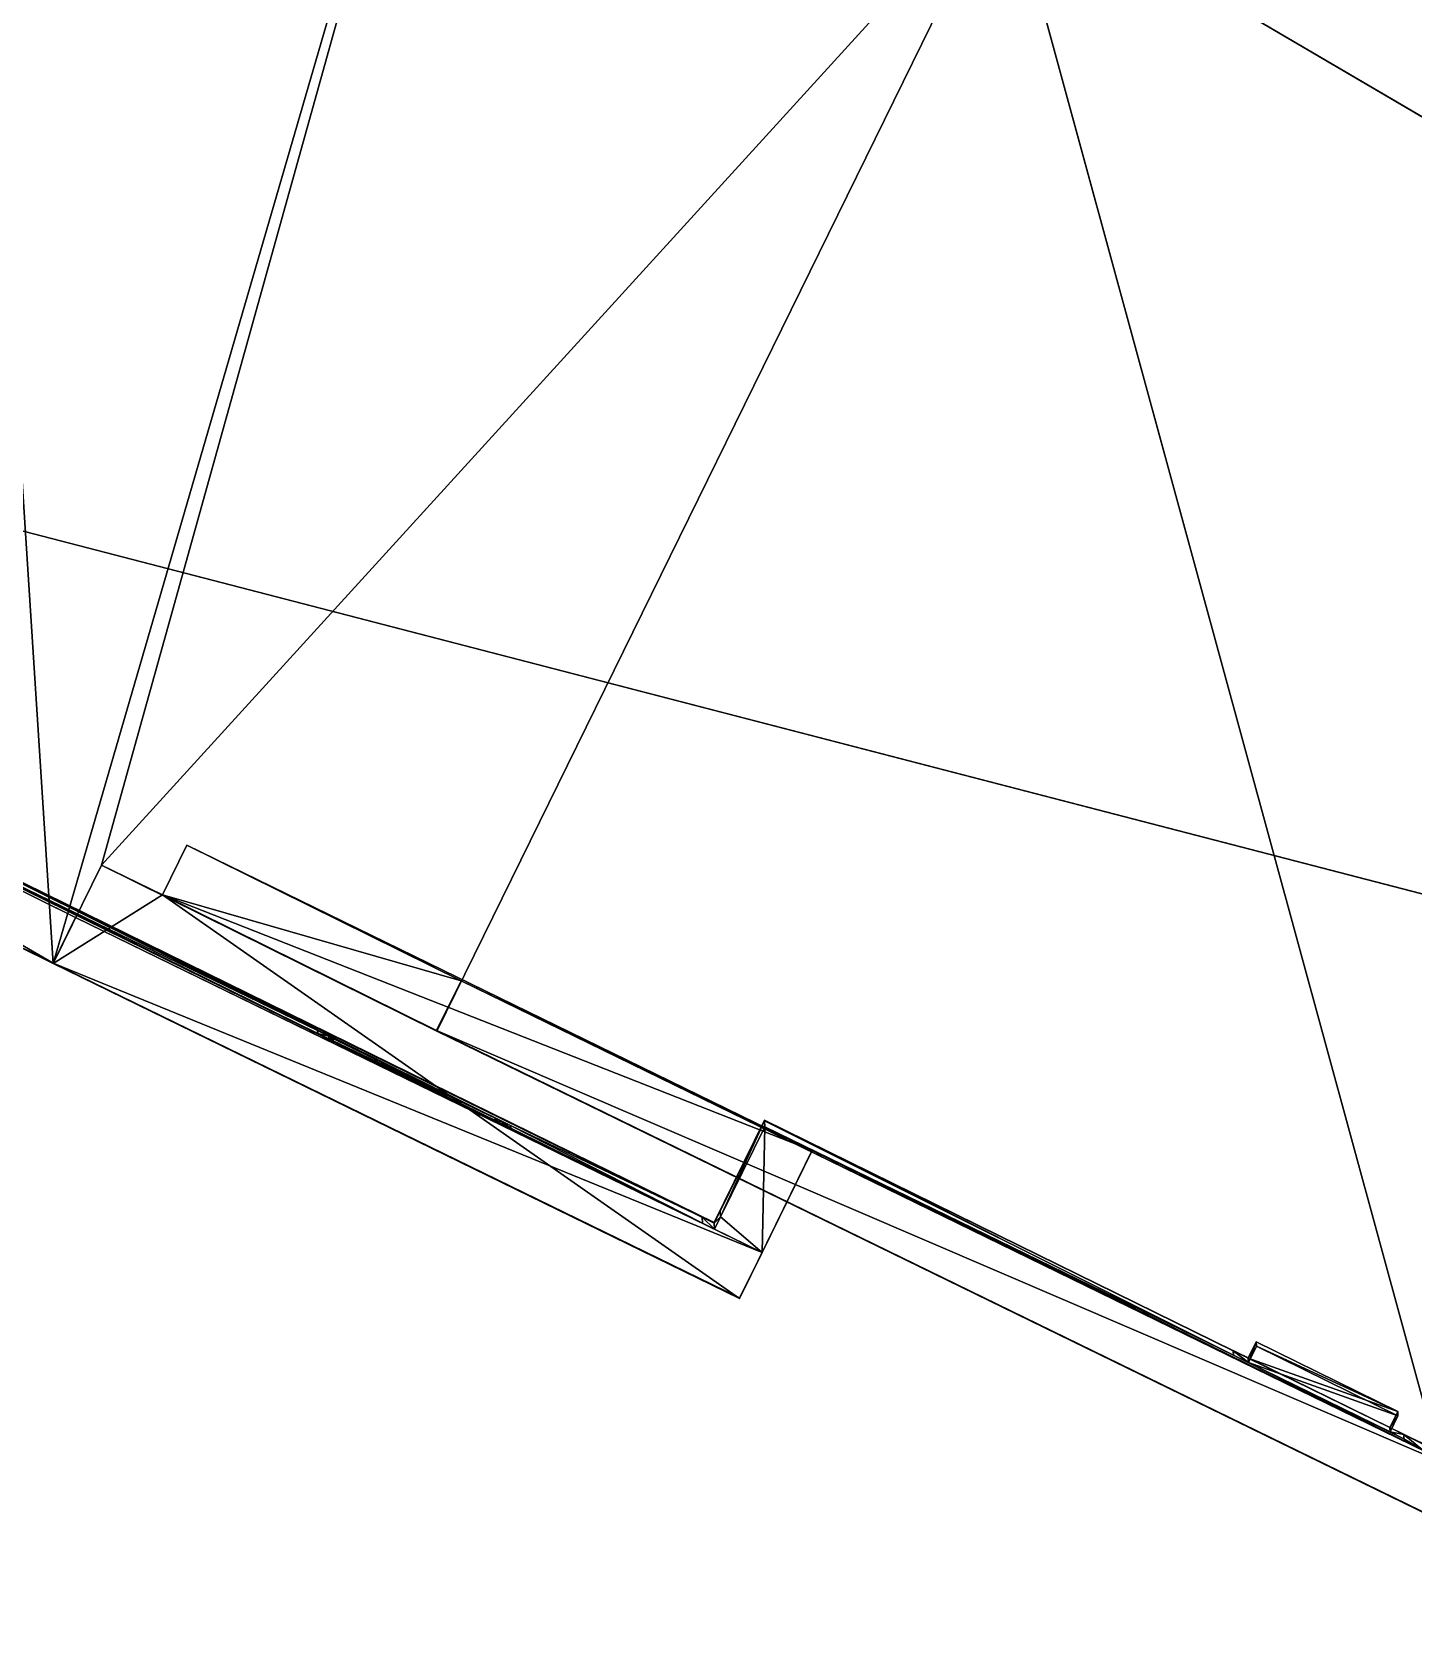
# Model space of a CAD drawing. Extents: x -273 to 66, y -64 to 315.
# Drawn here: x -41.06 to -26.27, y -26.72 to -9.7 of the extents above; entities that cross this region are included whole.
import ezdxf

# ---------------------------------------------------------------- set-up
doc = ezdxf.new("R2010")
doc.units = 0
doc.header["$MEASUREMENT"] = 0
doc.layers.get('0').update_dxf_attribs({"color": 13, "linetype": 'CONTINUOUS'})
doc.layers.add('ANNOTATIONS', color=22, linetype='CONTINUOUS')

# ---------------------------------------------------------------- blocks, each defined once
blk = doc.blocks.new('GROUP3_1')
at = {"color": 0}
for p, q in [((35, 77, 0), (0, 77)), ((0, 77), (0, 0)), ((35, 0, 0), (35, 77, 0)), ((0, 0), (35, 0, 0))]:
    blk.add_line(p, q, dxfattribs=at)
mesh = blk.add_polyface(dxfattribs=at)
corners = [(35, 0, 0), (0, 77), (0, 0), (35, 77, 0)]
mesh.append_faces([[corners[k] for k in face] for face in [(0, 1, 2), (1, 0, 3)]], dxfattribs={"vtx0": -1, "color": 0})
blk = doc.blocks.new('GROUP15_1')
at = {"color": 0}
for p, q in [((40.13, 42.01), (0, 42.01)), ((0, 42.01), (0, 0)), ((40.13, 0), (40.13, 42.01)), ((0, 0), (40.13, 0))]:
    blk.add_line(p, q, dxfattribs=at)
mesh = blk.add_polyface(dxfattribs=at)
corners = [(40.13, 0), (0, 42.01), (0, 0), (40.13, 42.01)]
mesh.append_faces([[corners[k] for k in face] for face in [(0, 1, 2), (1, 0, 3)]], dxfattribs={"vtx0": -1, "color": 0})
blk = doc.blocks.new('GROUP16_1')
at = {"color": 0}
for p, q in [((0, 0), (-16.1875, 0, 0)), ((-16.1875, 0, 0), (-16.1875, -6.25, 0)), ((0, -6.25), (0, 0)), ((-16.1875, -6.25, 0), (0, -6.25))]:
    blk.add_line(p, q, dxfattribs=at)
mesh = blk.add_polyface(dxfattribs=at)
corners = [(-16.1875, -6.25, 0), (0, 0), (-16.1875, 0, 0), (0, -6.25)]
mesh.append_faces([[corners[k] for k in face] for face in [(0, 1, 2), (1, 0, 3)]], dxfattribs={"vtx0": -1, "color": 0})
blk = doc.blocks.new('HOUSE')
at = {"color": 0}
for p, q in [((-252.7, 286.52, 64.04), (-252.7, 0, 64.04)), ((0, 0, 0), (-252.7, 286.52, 64.04)), ((-252.7, 286.52, 64.04), (-252.7, 0, 64.04)), ((0, 0, 0), (-252.7, 286.52, 64.04)), ((-22.81, 16.27, -122.66), (-57.81, 16.27, -122.66)), ((-57.81, 16.27, -45.66), (-22.81, 16.27, -45.66)), ((-57.81, 16.27, -122.66), (-57.81, 16.27, -45.66)), ((-57.81, 16.27, -122.66), (-57.81, 12.27, -122.66)), ((-57.81, 16.27, -122.66), (-57.81, 16.27, -45.66)), ((-57.81, 12.27, -45.66), (-57.81, 16.27, -45.66)), ((-22.81, 16.27, -122.66), (-57.81, 16.27, -122.66)), ((-57.81, 16.27, -122.66), (-57.81, 12.27, -122.66)), ((-57.81, 12.27, -45.66), (-57.81, 16.27, -45.66)), ((-57.81, 16.27, -45.66), (-22.81, 16.27, -45.66)), ((-22.81, 16.27, -45.66), (-22.81, 16.27, -122.66)), ((-22.81, 16.27, -45.66), (-22.81, 16.27, -122.66)), ((-22.81, 12.27, -122.66), (-22.81, 16.27, -122.66)), ((-22.81, 16.27, -45.66), (-22.81, 12.27, -45.66)), ((-22.81, 12.27, -122.66), (-22.81, 16.27, -122.66)), ((-22.81, 16.27, -45.66), (-22.81, 12.27, -45.66)), ((-320.51, 12.27, 39.21), (-165.76, 12.27, 0)), ((-320.51, 0, 39.21), (-320.51, 12.27, 39.21)), ((-320.51, 0, 39.21), (-320.51, 12.27, 39.21)), ((-252.7, 12.27, 56.4), (-320.51, 12.27, 39.21)), ((-252.7, 12.27, 56.4), (-320.51, 12.27, 39.21)), ((-320.51, 12.27, 39.21), (-165.76, 12.27, 0)), ((-252.7, 12.27, 56.4), (-252.7, 0, 56.4)), ((0, 12.27, -7.64), (-252.7, 12.27, 56.4)), ((-252.7, 12.27, 56.4), (-252.7, 0, 56.4)), ((0, 12.27, -7.64), (-252.7, 12.27, 56.4)), ((-177.48, -10.02, -7.64), (-177.48, 12.27, -7.64)), ((-177.48, 12.27, -110.91), (-177.48, -10.02, -110.91)), ((-177.48, 12.27, -7.64), (-177.48, 12.27, -110.91)), ((-177.48, -13.02, -123.91), (-177.48, 12.27, -123.91)), ((-177.48, 12.27, -119.85), (-177.48, 12.27, -123.91)), ((-177.48, 12.27, -110.91), (-177.48, 12.27, -119.85)), ((-177.48, 12.27, -110.91), (-177.48, -10.02, -110.91)), ((-177.48, -10.02, -7.64), (-177.48, 12.27, -7.64)), ((-165.76, 12.27, -7.64), (-177.48, 12.27, -7.64)), ((-177.48, 12.27, -119.85), (-61.51, 12.27, -119.85)), ((-177.48, 12.27, -119.85), (-177.48, 12.27, -123.91)), ((-177.48, 12.27, -119.85), (-61.51, 12.27, -119.85)), ((-165.76, 12.27, -7.64), (-177.48, 12.27, -7.64)), ((-177.48, 12.27, -7.64), (-177.48, 12.27, -110.91)), ((-177.48, 12.27, -110.91), (-177.48, 12.27, -119.85)), ((-165.76, 12.27, 0), (-165.76, -24.3, 0)), ((-165.76, -13.02, -7.64), (-165.76, 12.27, -7.64)), ((-165.76, 12.27, 0), (-165.76, 12.27, -7.64)), ((-165.76, 12.27, 0), (-165.76, -24.3, 0)), ((-165.76, -13.02, -7.64), (-165.76, 12.27, -7.64)), ((-165.76, 12.27, 0), (-165.76, 12.27, -7.64)), ((-61.51, 12.27, -119.85), (-61.51, 12.27, -123.91)), ((-61.51, 12.27, -119.85), (-61.51, 12.27, -123.91)), ((-61.51, 12.27, -123.91), (-19.37, 12.27, -123.91)), ((-61.51, 12.27, -42.45), (-19.37, 12.27, -42.45)), ((-61.51, 12.27, -119.85), (-61.51, 12.27, -42.45)), ((-61.51, 12.27, -119.85), (-61.51, 12.27, -42.45)), ((-61.51, 12.27, -42.45), (-19.37, 12.27, -42.45)), ((-57.81, 12.27, -122.66), (-57.81, 12.27, -45.66)), ((-22.81, 12.27, -122.66), (-57.81, 12.27, -122.66)), ((-57.81, 12.27, -45.66), (-22.81, 12.27, -45.66)), ((-22.81, 12.27, -122.66), (-57.81, 12.27, -122.66)), ((-57.81, 12.27, -122.66), (-57.81, 12.27, -45.66)), ((-57.81, 12.27, -45.66), (-22.81, 12.27, -45.66)), ((-22.81, 12.27, -45.66), (-22.81, 12.27, -122.66)), ((-22.81, 12.27, -45.66), (-22.81, 12.27, -122.66)), ((-19.37, 12.27, -119.85), (-14.73, 12.27, -119.85)), ((-19.37, 12.27, -123.91), (-19.37, 12.27, -119.85)), ((-19.37, 12.27, -123.91), (-19.37, 12.27, -119.85)), ((-19.37, 12.27, -42.45), (-19.37, 12.27, -119.85)), ((-19.37, 12.27, -42.45), (-19.37, 12.27, -119.85)), ((-19.37, 12.27, -119.85), (-14.73, 12.27, -119.85)), ((-335.58, 0, 43.03), (-320.51, 0, 39.21)), ((-335.58, 0, 43.03), (-335.58, -24.3, 43.03)), ((-252.7, 0, 64.04), (-335.58, 0, 43.03)), ((-335.58, 0, 43.03), (-320.51, 0, 39.21)), ((-335.58, 0, 43.03), (-335.58, -24.3, 43.03)), ((-252.7, 0, 64.04), (-335.58, 0, 43.03)), ((-252.7, 0, 56.4), (-320.51, 0, 39.21)), ((-252.7, 0, 56.4), (-320.51, 0, 39.21)), ((-252.7, 0, 56.4), (0, 0, -7.64)), ((-252.7, 0, 56.4), (0, 0, -7.64)), ((0, 0, 0), (-252.7, 0, 64.04)), ((0, 0, 0), (-252.7, 0, 64.04)), ((-177.48, -10.02, -110.91), (-177.48, -10.02, -7.64)), ((-177.48, -13.02, -110.91), (-177.48, -10.02, -110.91)), ((-177.48, -13.02, -110.91), (-177.48, -10.02, -110.91)), ((-177.48, -10.02, -110.91), (-177.48, -10.02, -7.64)), ((-177.48, -13.02, -7.64), (-177.48, -10.02, -7.64)), ((-177.48, -13.02, -7.64), (-177.48, -10.02, -7.64)), ((-505.4, -13.02, -7.64), (-335.58, -13.02, 35.4)), ((-505.4, -13.02, -7.64), (-335.58, -13.02, 35.4)), ((-493.67, -13.02, -123.91), (-177.48, -13.02, -123.91)), ((-180.48, -13.02, -110.91), (-490.67, -13.02, -110.91)), ((-180.48, -13.02, -110.91), (-490.67, -13.02, -110.91)), ((-335.58, -24.3, 35.4), (-335.58, -13.02, 35.4)), ((-335.58, -13.02, 35.4), (-165.76, -13.02, -7.64)), ((-335.58, -24.3, 35.4), (-335.58, -13.02, 35.4)), ((-335.58, -13.02, 35.4), (-165.76, -13.02, -7.64)), ((-227.92, -13.02, -17.18), (-275.67, -13.02, -17.18)), ((-275.67, -13.02, -17.18), (-275.67, -13.02, -66.8)), ((-275.67, -13.02, -66.8), (-227.92, -13.02, -66.8)), ((-275.67, -13.02, -66.8), (-227.92, -13.02, -66.8)), ((-275.67, -13.02, -17.18), (-275.67, -13.02, -66.8)), ((-227.92, -13.02, -17.18), (-275.67, -13.02, -17.18)), ((-230.69, -13.02, -64.04), (-272.9, -13.02, -64.04)), ((-272.9, -13.02, -19.95), (-230.69, -13.02, -19.95)), ((-272.9, -13.02, -64.04), (-272.9, -13.02, -19.95)), ((-272.9, -13.02, -64.04), (-272.9, -13.02, -19.95)), ((-272.9, -13.02, -19.95), (-230.69, -13.02, -19.95)), ((-230.69, -13.02, -64.04), (-272.9, -13.02, -64.04)), ((-230.69, -13.02, -64.04), (-230.69, -13.02, -19.95)), ((-230.69, -13.02, -64.04), (-230.69, -13.02, -19.95)), ((-227.92, -13.02, -66.8), (-227.92, -13.02, -17.18)), ((-227.92, -13.02, -66.8), (-227.92, -13.02, -17.18)), ((-180.48, -13.02, -110.91), (-177.48, -13.02, -110.91)), ((-177.48, -13.02, -7.64), (-180.48, -13.02, -7.64)), ((-180.48, -13.02, -7.64), (-180.48, -13.02, -110.91)), ((-180.48, -13.02, -110.91), (-177.48, -13.02, -110.91)), ((-177.48, -13.02, -7.64), (-180.48, -13.02, -7.64)), ((-180.48, -13.02, -7.64), (-180.48, -13.02, -110.91)), ((-177.48, -13.02, -110.91), (-177.48, -13.02, -123.91)), ((-177.48, -13.02, -7.64), (-177.48, -13.02, -110.91)), ((-177.48, -13.02, -7.64), (-177.48, -13.02, -110.91)), ((-165.76, -13.02, -7.64), (-177.48, -13.02, -7.64)), ((-177.48, -13.02, -110.91), (-177.48, -13.02, -123.91)), ((-165.76, -13.02, -7.64), (-177.48, -13.02, -7.64)), ((-165.76, -24.3, -7.64), (-165.76, -13.02, -7.64)), ((-165.76, -24.3, -7.64), (-165.76, -13.02, -7.64)), ((-335.58, -24.3, 43.03), (-505.4, -24.3, 0)), ((-335.58, -24.3, 35.4), (-505.4, -24.3, -7.64)), ((-335.58, -24.3, 35.4), (-505.4, -24.3, -7.64)), ((-335.58, -24.3, 43.03), (-505.4, -24.3, 0)), ((-165.76, -24.3, 0), (-335.58, -24.3, 43.03)), ((-165.76, -24.3, -7.64), (-335.58, -24.3, 35.4)), ((-165.76, -24.3, -7.64), (-335.58, -24.3, 35.4)), ((-165.76, -24.3, 0), (-335.58, -24.3, 43.03)), ((-165.76, -24.3, 0), (-165.76, -24.3, -7.64)), ((-165.76, -24.3, 0), (-165.76, -24.3, -7.64))]:
    blk.add_line(p, q, dxfattribs=at)
at = {"color": 8}
blk.add_line((0, 267.17, -0.4), (-252.7, 286.52, 64.04), dxfattribs=at)
blk.add_line((0, 267.17, -0.4), (-252.7, 286.52, 64.04), dxfattribs=at)
at = {"color": 47}
for p, q in [((-177.48, 12.27, -123.91), (-61.51, 12.27, -123.91)), ((-19.37, 12.27, -123.91), (-11.73, 12.27, -133.09))]:
    blk.add_line(p, q, dxfattribs=at)
at = {"layer": 'ANNOTATIONS', "color": 35, "extrusion": (-1.52031e-07, -1, 0)}
blk.add_blockref('GROUP3_1', (-57.81, -122.66, -16.27), dxfattribs=at)
at = {"layer": 'ANNOTATIONS', "color": 0, "extrusion": (4.55249e-08, -1, 1.19442e-14)}
blk.add_blockref('GROUP16_1', (-267.77, -111.51, 13.02), dxfattribs=at)
at = {"layer": 'ANNOTATIONS', "color": 9, "extrusion": (3.83832e-08, -1, 0)}
blk.add_blockref('GROUP15_1', (-271.86, -63, 13.02), dxfattribs=at)
at = {"color": 253}
mesh = blk.add_polyface(dxfattribs=at)
corners = [(-505.4, 271.43, 0), (-505.4, -24.3, -7.64), (-505.4, -24.3, 0), (-505.4, -13.02, -7.64), (-505.4, 275.94, -7.64), (-505.4, 426.39, 39.93), (-505.4, 429.97, 32.75), (-505.4, 511.59, -0.4), (-505.4, 511.59, -8.11)]
mesh.append_faces([[corners[k] for k in face] for face in [(0, 1, 2), (6, 7, 8)]], dxfattribs={"vtx0": -1, "color": 253})
mesh.append_faces([[corners[k] for k in face] for face in [(1, 0, 3), (3, 0, 4), (4, 5, 6)]], dxfattribs={"vtx0": -1, "vtx1": -1, "color": 253})
mesh.append_faces([[corners[k] for k in face] for face in [(4, 0, 5), (6, 5, 7)]], dxfattribs={"vtx0": -1, "vtx2": -1, "color": 253})
at = {"color": 47}
mesh = blk.add_polyface(dxfattribs=at)
corners = [(-493.67, -10.02, -110.91), (-493.67, -13.02, -123.91), (-493.67, -13.02, -110.91), (-493.67, 502.77, -136.67), (-493.67, 500.43, -112.42), (-493.67, 502.77, -112.42)]
mesh.append_faces([[corners[k] for k in face] for face in [(0, 1, 2), (3, 4, 5)]], dxfattribs={"vtx0": -1, "color": 47})
mesh.append_faces([[corners[k] for k in face] for face in [(1, 0, 3)]], dxfattribs={"vtx0": -1, "vtx1": -1, "color": 47})
mesh.append_faces([[corners[k] for k in face] for face in [(3, 0, 4)]], dxfattribs={"vtx0": -1, "vtx2": -1, "color": 47})
at = {"color": 43}
mesh = blk.add_polyface(dxfattribs=at)
corners = [(-493.67, 275.94, -7.64), (-493.67, 328.81, -17.03), (-493.67, 328.81, -66.34), (-493.67, 500.43, -8.11), (-493.67, 380.06, -17.03), (-493.67, 422.58, -17.6), (-493.67, 380.06, -66.34), (-493.67, 462.66, -17.6), (-493.67, 462.66, -67.4), (-493.67, 500.43, -112.42), (-493.67, 42.66, -67.97), (-493.67, -10.02, -110.91), (-493.67, 93.91, -67.97), (-493.67, 170.37, -43.87), (-493.67, 170.37, -18.3), (-493.67, 209.18, -43.87), (-493.67, 422.58, -67.4), (-493.67, -10.02, -7.64), (-493.67, 42.66, -18.66), (-493.67, 93.91, -18.66), (-493.67, 209.18, -18.3)]
mesh.append_faces([[corners[k] for k in face] for face in [(1, 3, 4), (4, 5, 6), (5, 3, 7), (7, 3, 8), (13, 12, 14), (16, 6, 5), (17, 18, 11), (18, 0, 19), (19, 14, 12), (14, 0, 20), (20, 0, 15)]], dxfattribs={"vtx0": -1, "vtx1": -1, "color": 43})
mesh.append_faces([[corners[k] for k in face] for face in [(4, 3, 5), (9, 12, 13), (9, 15, 2), (2, 15, 0), (9, 6, 16), (19, 0, 14)]], dxfattribs={"vtx0": -1, "vtx1": -1, "vtx2": -1, "color": 43})
mesh.append_faces([[corners[k] for k in face] for face in [(0, 1, 2), (1, 0, 3), (8, 3, 9), (10, 9, 11), (9, 10, 12), (9, 13, 15), (9, 2, 6), (9, 16, 8), (18, 17, 0), (11, 18, 10)]], dxfattribs={"vtx0": -1, "vtx2": -1, "color": 43})
at = {"color": 8}
mesh = blk.add_polyface(dxfattribs=at)
corners = [(-100.68, 344.59, 25.37), (17.3, 388.34, 39.93), (-252.7, 388.34, 39.93), (0, 267.17, -0.4), (17.3, 312.44, 14.67), (75.53, 251.9, -5.48), (75.53, 312.44, 14.67)]
mesh.append_faces([[corners[k] for k in face] for face in [(0, 1, 2), (4, 5, 6)]], dxfattribs={"vtx0": -1, "color": 8})
mesh.append_faces([[corners[k] for k in face] for face in [(1, 3, 4)]], dxfattribs={"vtx0": -1, "vtx1": -1, "color": 8})
mesh.append_faces([[corners[k] for k in face] for face in [(1, 0, 3), (4, 3, 5)]], dxfattribs={"vtx0": -1, "vtx2": -1, "color": 8})
mesh = blk.add_polyface(dxfattribs=at)
corners = [(-335.58, -24.3, 43.03), (-505.4, 271.43, 0), (-505.4, -24.3, 0), (-404.71, 370.44, 25.51), (-335.58, 0, 43.03), (-252.7, 286.52, 64.04), (-252.7, 0, 64.04)]
mesh.append_faces([[corners[k] for k in face] for face in [(0, 1, 2), (5, 4, 6)]], dxfattribs={"vtx0": -1, "color": 8})
mesh.append_faces([[corners[k] for k in face] for face in [(1, 0, 3)]], dxfattribs={"vtx0": -1, "vtx1": -1, "color": 8})
mesh.append_faces([[corners[k] for k in face] for face in [(3, 0, 4), (4, 5, 3)]], dxfattribs={"vtx0": -1, "vtx2": -1, "color": 8})
mesh = blk.add_polyface(dxfattribs=at)
corners = [(0, 267.17, -0.4), (-100.68, 344.59, 25.37), (-252.7, 286.52, 64.04)]
mesh.append_faces([[corners[k] for k in face] for face in [(0, 1, 2)]], dxfattribs={"color": 8})
mesh = blk.add_polyface(dxfattribs=at)
corners = [(0, 0, 0), (-252.7, 286.52, 64.04), (-252.7, 0, 64.04)]
mesh.append_faces([[corners[k] for k in face] for face in [(0, 1, 2)]], dxfattribs={"color": 8})
mesh = blk.add_polyface(dxfattribs=at)
corners = [(0, 0, 0), (0, 267.17, -0.4), (-252.7, 286.52, 64.04)]
mesh.append_faces([[corners[k] for k in face] for face in [(0, 1, 2)]], dxfattribs={"color": 8})
at = {"color": 0}
mesh = blk.add_polyface(dxfattribs=at)
corners = [(-22.81, 16.27, -45.66), (-57.81, 16.27, -45.66), (-57.81, 16.27, -122.66)]
mesh.append_faces([[corners[k] for k in face] for face in [(0, 1, 0)]], dxfattribs={"vtx0": -1, "vtx1": -1, "color": 0})
mesh.append_faces([[corners[k] for k in face] for face in [(2, 1, 1), (1, 1, 0)]], dxfattribs={"vtx0": -1, "vtx1": -1, "vtx2": -1, "color": 0})
mesh.append_faces([[corners[k] for k in face] for face in [(1, 2, 2)]], dxfattribs={"vtx0": -1, "vtx2": -1, "color": 0})
mesh = blk.add_polyface(dxfattribs=at)
corners = [(-57.81, 16.27, -122.66), (-57.81, 12.27, -45.66), (-57.81, 12.27, -122.66), (-57.81, 16.27, -45.66)]
mesh.append_faces([[corners[k] for k in face] for face in [(0, 1, 2), (1, 0, 3)]], dxfattribs={"vtx0": -1, "color": 0})
mesh = blk.add_polyface(dxfattribs=at)
corners = [(-57.81, 12.27, -122.66), (-22.81, 16.27, -122.66), (-57.81, 16.27, -122.66), (-22.81, 12.27, -122.66)]
mesh.append_faces([[corners[k] for k in face] for face in [(0, 1, 2), (1, 0, 3)]], dxfattribs={"vtx0": -1, "color": 0})
mesh = blk.add_polyface(dxfattribs=at)
corners = [(-22.81, 16.27, -45.66), (-57.81, 12.27, -45.66), (-57.81, 16.27, -45.66), (-22.81, 12.27, -45.66)]
mesh.append_faces([[corners[k] for k in face] for face in [(0, 1, 2), (1, 0, 3)]], dxfattribs={"vtx0": -1, "color": 0})
mesh = blk.add_polyface(dxfattribs=at)
corners = [(-22.81, 16.27, -45.66), (-22.81, 12.27, -122.66), (-22.81, 12.27, -45.66), (-22.81, 16.27, -122.66)]
mesh.append_faces([[corners[k] for k in face] for face in [(0, 1, 2), (1, 0, 3)]], dxfattribs={"vtx0": -1, "color": 0})
at = {"color": 8}
mesh = blk.add_polyface(dxfattribs=at)
corners = [(-335.58, -24.3, 43.03), (-320.51, 0, 39.21), (-335.58, 0, 43.03), (-165.76, -24.3, 0), (-165.76, 12.27, 0), (-320.51, 12.27, 39.21)]
mesh.append_faces([[corners[k] for k in face] for face in [(0, 1, 2)]], dxfattribs={"vtx0": -1, "color": 8})
mesh.append_faces([[corners[k] for k in face] for face in [(1, 0, 3), (1, 3, 4)]], dxfattribs={"vtx0": -1, "vtx2": -1, "color": 8})
mesh.append_faces([[corners[k] for k in face] for face in [(4, 5, 1)]], dxfattribs={"vtx2": -1, "color": 8})
at = {"color": 0}
mesh = blk.add_polyface(dxfattribs=at)
corners = [(-252.7, 12.27, 56.4), (-320.51, 0, 39.21), (-320.51, 12.27, 39.21), (-252.7, 0, 56.4)]
mesh.append_faces([[corners[k] for k in face] for face in [(0, 1, 2), (1, 0, 3)]], dxfattribs={"vtx0": -1, "color": 0})
at = {"color": 43}
mesh = blk.add_polyface(dxfattribs=at)
corners = [(-14.73, 12.27, -7.64), (-19.37, 12.27, -119.85), (-14.73, 12.27, -119.85), (-19.37, 12.27, -42.45), (-61.51, 12.27, -42.45), (-177.48, 12.27, -119.85), (-61.51, 12.27, -119.85), (-177.48, 12.27, -110.91), (-177.48, 12.27, -7.64), (-165.76, 12.27, -7.64), (-252.7, 12.27, 56.4), (-11.73, 12.27, -7.64), (0, 12.27, -7.64), (-165.76, 12.27, 0), (-320.51, 12.27, 39.21)]
mesh.append_faces([[corners[k] for k in face] for face in [(0, 1, 2), (4, 5, 6), (10, 11, 12), (13, 10, 14)]], dxfattribs={"vtx0": -1, "color": 43})
mesh.append_faces([[corners[k] for k in face] for face in [(1, 0, 3), (3, 0, 4), (5, 4, 7), (7, 4, 8), (8, 0, 9), (11, 10, 0)]], dxfattribs={"vtx0": -1, "vtx1": -1, "color": 43})
mesh.append_faces([[corners[k] for k in face] for face in [(8, 4, 0), (0, 10, 13)]], dxfattribs={"vtx0": -1, "vtx1": -1, "vtx2": -1, "color": 43})
mesh.append_faces([[corners[k] for k in face] for face in [(0, 13, 9)]], dxfattribs={"vtx0": -1, "vtx2": -1, "color": 43})
at = {"color": 0}
mesh = blk.add_polyface(dxfattribs=at)
corners = [(0, 12.27, -7.64), (-252.7, 0, 56.4), (-252.7, 12.27, 56.4), (0, 0, -7.64)]
mesh.append_faces([[corners[k] for k in face] for face in [(0, 1, 2), (1, 0, 3)]], dxfattribs={"vtx0": -1, "color": 0})
mesh = blk.add_polyface(dxfattribs=at)
corners = [(-177.48, 12.27, -110.91), (-177.48, -10.02, -7.64), (-177.48, -10.02, -110.91), (-177.48, 12.27, -7.64)]
mesh.append_faces([[corners[k] for k in face] for face in [(0, 1, 2), (1, 0, 3)]], dxfattribs={"vtx0": -1, "color": 0})
mesh = blk.add_polyface(dxfattribs=at)
corners = [(-177.48, 12.27, -123.91), (-177.48, -13.02, -110.91), (-177.48, -13.02, -123.91), (-177.48, -10.02, -110.91), (-177.48, 12.27, -119.85), (-177.48, 12.27, -110.91)]
mesh.append_faces([[corners[k] for k in face] for face in [(0, 1, 2), (3, 4, 5)]], dxfattribs={"vtx0": -1, "color": 0})
mesh.append_faces([[corners[k] for k in face] for face in [(1, 0, 3)]], dxfattribs={"vtx0": -1, "vtx1": -1, "color": 0})
mesh.append_faces([[corners[k] for k in face] for face in [(3, 0, 4)]], dxfattribs={"vtx0": -1, "vtx2": -1, "color": 0})
mesh = blk.add_polyface(dxfattribs=at)
corners = [(-177.48, -10.02, -7.64), (-165.76, -13.02, -7.64), (-177.48, -13.02, -7.64), (-177.48, 12.27, -7.64), (-165.76, 12.27, -7.64)]
mesh.append_faces([[corners[k] for k in face] for face in [(0, 1, 2), (1, 3, 4)]], dxfattribs={"vtx0": -1, "color": 0})
mesh.append_faces([[corners[k] for k in face] for face in [(1, 0, 3)]], dxfattribs={"vtx0": -1, "vtx2": -1, "color": 0})
at = {"color": 47}
mesh = blk.add_polyface(dxfattribs=at)
corners = [(-61.51, 12.27, -119.85), (-177.48, 12.27, -123.91), (-61.51, 12.27, -123.91), (-177.48, 12.27, -119.85)]
mesh.append_faces([[corners[k] for k in face] for face in [(0, 1, 2), (1, 0, 3)]], dxfattribs={"vtx0": -1, "color": 47})
at = {"color": 0}
mesh = blk.add_polyface(dxfattribs=at)
corners = [(-165.76, -13.02, -7.64), (-165.76, -24.3, 0), (-165.76, -24.3, -7.64), (-165.76, 12.27, 0), (-165.76, 12.27, -7.64)]
mesh.append_faces([[corners[k] for k in face] for face in [(0, 1, 2), (3, 0, 4)]], dxfattribs={"vtx0": -1, "color": 0})
mesh.append_faces([[corners[k] for k in face] for face in [(1, 0, 3)]], dxfattribs={"vtx0": -1, "vtx1": -1, "color": 0})
mesh = blk.add_polyface(dxfattribs=at)
corners = [(-19.37, 12.27, -123.91), (-22.81, 12.27, -122.66), (-61.51, 12.27, -123.91), (-19.37, 12.27, -119.85), (-22.81, 12.27, -45.66), (-19.37, 12.27, -42.45), (-57.81, 12.27, -45.66), (-57.81, 12.27, -122.66), (-61.51, 12.27, -119.85), (-61.51, 12.27, -42.45)]
mesh.append_faces([[corners[k] for k in face] for face in [(0, 1, 2), (1, 3, 4), (4, 5, 6), (2, 7, 8), (7, 2, 1), (8, 6, 9), (9, 6, 5)]], dxfattribs={"vtx0": -1, "vtx1": -1, "color": 0})
mesh.append_faces([[corners[k] for k in face] for face in [(1, 0, 3), (4, 3, 5), (8, 7, 6)]], dxfattribs={"vtx0": -1, "vtx2": -1, "color": 0})
at = {"color": 47}
mesh = blk.add_polyface(dxfattribs=at)
corners = [(-11.73, 12.27, -119.85), (-19.37, 12.27, -123.91), (-11.73, 12.27, -133.09), (-19.37, 12.27, -119.85), (-14.73, 12.27, -119.85)]
mesh.append_faces([[corners[k] for k in face] for face in [(0, 1, 2), (3, 0, 4)]], dxfattribs={"vtx0": -1, "color": 47})
mesh.append_faces([[corners[k] for k in face] for face in [(1, 0, 3)]], dxfattribs={"vtx0": -1, "vtx1": -1, "color": 47})
at = {"color": 253}
mesh = blk.add_polyface(dxfattribs=at)
corners = [(0, 0, 0), (-252.7, 0, 56.4), (0, 0, -7.64), (-252.7, 0, 64.04), (-335.58, 0, 43.03), (-320.51, 0, 39.21)]
mesh.append_faces([[corners[k] for k in face] for face in [(0, 1, 2), (1, 4, 5)]], dxfattribs={"vtx0": -1, "color": 253})
mesh.append_faces([[corners[k] for k in face] for face in [(4, 1, 3)]], dxfattribs={"vtx0": -1, "vtx1": -1, "color": 253})
mesh.append_faces([[corners[k] for k in face] for face in [(1, 0, 3)]], dxfattribs={"vtx0": -1, "vtx2": -1, "color": 253})
at = {"color": 0}
mesh = blk.add_polyface(dxfattribs=at)
corners = [(-177.48, -13.02, -110.91), (-177.48, -10.02, -7.64), (-177.48, -13.02, -7.64), (-177.48, -10.02, -110.91)]
mesh.append_faces([[corners[k] for k in face] for face in [(0, 1, 2), (1, 0, 3)]], dxfattribs={"vtx0": -1, "color": 0})
mesh = blk.add_polyface(dxfattribs=at)
corners = [(-505.4, -13.02, -7.64), (-335.58, -24.3, 35.4), (-505.4, -24.3, -7.64), (-335.58, -13.02, 35.4)]
mesh.append_faces([[corners[k] for k in face] for face in [(0, 1, 2), (1, 0, 3)]], dxfattribs={"vtx0": -1, "color": 0})
at = {"color": 43}
mesh = blk.add_polyface(dxfattribs=at)
corners = [(-379.21, -13.02, -102.22), (-275.67, -13.02, -66.8), (-379.21, -13.02, -18.97), (-227.92, -13.02, -66.8), (-275.67, -13.02, -17.18), (-442.17, -13.02, -18.97), (-180.48, -13.02, -110.91), (-351.93, -13.02, -108.41), (-490.67, -13.02, -110.91), (-180.48, -13.02, -7.64), (-351.93, -13.02, -102.22), (-227.92, -13.02, -17.18), (-335.58, -13.02, 35.4), (-177.48, -13.02, -7.64), (-165.76, -13.02, -7.64), (-490.67, -13.02, -7.64), (-493.67, -13.02, -7.64), (-505.4, -13.02, -7.64), (-464.93, -13.02, -108.41), (-464.93, -13.02, -102.22), (-442.17, -13.02, -102.22)]
mesh.append_faces([[corners[k] for k in face] for face in [(12, 13, 14), (16, 12, 17), (5, 19, 20)]], dxfattribs={"vtx0": -1, "color": 43})
mesh.append_faces([[corners[k] for k in face] for face in [(0, 1, 2), (1, 0, 3), (2, 4, 5), (6, 7, 8), (7, 3, 10), (10, 3, 0), (3, 9, 11), (11, 9, 4), (13, 12, 9), (15, 12, 16), (8, 18, 15), (18, 8, 7)]], dxfattribs={"vtx0": -1, "vtx1": -1, "color": 43})
mesh.append_faces([[corners[k] for k in face] for face in [(7, 6, 3), (9, 12, 15), (15, 19, 5), (15, 5, 4), (15, 4, 9)]], dxfattribs={"vtx0": -1, "vtx1": -1, "vtx2": -1, "color": 43})
mesh.append_faces([[corners[k] for k in face] for face in [(2, 1, 4), (3, 6, 9), (15, 18, 19)]], dxfattribs={"vtx0": -1, "vtx2": -1, "color": 43})
at = {"color": 47}
mesh = blk.add_polyface(dxfattribs=at)
corners = [(-177.48, -13.02, -123.91), (-267.77, -13.02, -117.76), (-493.67, -13.02, -123.91), (-177.48, -13.02, -110.91), (-267.77, -13.02, -111.51), (-283.96, -13.02, -111.51), (-283.96, -13.02, -117.76), (-493.67, -13.02, -110.91), (-180.48, -13.02, -110.91), (-490.67, -13.02, -110.91)]
mesh.append_faces([[corners[k] for k in face] for face in [(7, 8, 9)]], dxfattribs={"vtx0": -1, "color": 47})
mesh.append_faces([[corners[k] for k in face] for face in [(0, 1, 2), (1, 3, 4), (4, 3, 5), (2, 6, 7), (6, 2, 1)]], dxfattribs={"vtx0": -1, "vtx1": -1, "color": 47})
mesh.append_faces([[corners[k] for k in face] for face in [(7, 5, 3)]], dxfattribs={"vtx0": -1, "vtx1": -1, "vtx2": -1, "color": 47})
mesh.append_faces([[corners[k] for k in face] for face in [(1, 0, 3), (7, 6, 5), (7, 3, 8)]], dxfattribs={"vtx0": -1, "vtx2": -1, "color": 47})
at = {"color": 0}
mesh = blk.add_polyface(dxfattribs=at)
corners = [(-165.76, -13.02, -7.64), (-335.58, -24.3, 35.4), (-335.58, -13.02, 35.4), (-165.76, -24.3, -7.64)]
mesh.append_faces([[corners[k] for k in face] for face in [(0, 1, 2), (1, 0, 3)]], dxfattribs={"vtx0": -1, "color": 0})
mesh = blk.add_polyface(dxfattribs=at)
corners = [(-227.92, -13.02, -66.8), (-230.69, -13.02, -64.04), (-275.67, -13.02, -66.8), (-227.92, -13.02, -17.18), (-230.69, -13.02, -19.95), (-272.9, -13.02, -19.95), (-272.9, -13.02, -64.04), (-275.67, -13.02, -17.18)]
mesh.append_faces([[corners[k] for k in face] for face in [(0, 1, 2), (1, 3, 4), (4, 3, 5), (2, 6, 7), (6, 2, 1), (7, 5, 3)]], dxfattribs={"vtx0": -1, "vtx1": -1, "color": 0})
mesh.append_faces([[corners[k] for k in face] for face in [(1, 0, 3), (7, 6, 5)]], dxfattribs={"vtx0": -1, "vtx2": -1, "color": 0})
mesh = blk.add_polyface(dxfattribs=at)
corners = [(-230.69, -13.02, -64.04), (-231.73, -13.02, -63), (-272.9, -13.02, -64.04), (-230.69, -13.02, -19.95), (-231.73, -13.02, -20.99), (-271.86, -13.02, -20.99), (-271.86, -13.02, -63), (-272.9, -13.02, -19.95)]
mesh.append_faces([[corners[k] for k in face] for face in [(0, 1, 2), (1, 3, 4), (4, 3, 5), (2, 6, 7), (6, 2, 1), (7, 5, 3)]], dxfattribs={"vtx0": -1, "vtx1": -1, "color": 0})
mesh.append_faces([[corners[k] for k in face] for face in [(1, 0, 3), (7, 6, 5)]], dxfattribs={"vtx0": -1, "vtx2": -1, "color": 0})
mesh = blk.add_polyface(dxfattribs=at)
corners = [(-177.48, -13.02, -7.64), (-180.48, -13.02, -110.91), (-177.48, -13.02, -110.91), (-180.48, -13.02, -7.64)]
mesh.append_faces([[corners[k] for k in face] for face in [(0, 1, 2), (1, 0, 3)]], dxfattribs={"vtx0": -1, "color": 0})
at = {"color": 253}
mesh = blk.add_polyface(dxfattribs=at)
corners = [(-165.76, -24.3, 0), (-335.58, -24.3, 35.4), (-165.76, -24.3, -7.64), (-335.58, -24.3, 43.03), (-505.4, -24.3, 0), (-505.4, -24.3, -7.64)]
mesh.append_faces([[corners[k] for k in face] for face in [(0, 1, 2), (1, 4, 5)]], dxfattribs={"vtx0": -1, "color": 253})
mesh.append_faces([[corners[k] for k in face] for face in [(4, 1, 3)]], dxfattribs={"vtx0": -1, "vtx1": -1, "color": 253})
mesh.append_faces([[corners[k] for k in face] for face in [(1, 0, 3)]], dxfattribs={"vtx0": -1, "vtx2": -1, "color": 253})

msp = doc.modelspace()

# ---------------------------------------------------------------- block references
at = {"color": 0, "extrusion": (0.000762142, -0.012594, 0.99992), "xscale": 0.04822487279999959, "yscale": 0.04822487279999978, "zscale": 0.04822487279999997, "rotation": 333.8344898806029}
msp.add_blockref('HOUSE', (-25.792, -25.62, 8.858), dxfattribs=at)

# ---------------------------------------------------------------- meshes
at = {"color": 0}
mesh = msp.add_polyface(dxfattribs=at)
corners = [(-11.172, 51.391), (-15.286, 5.393), (-15.621, 62.167), (-12.548, 10.591), (-1.986, 5.029), (-5.967, 40.96), (-0.031, 30.927), (6.606, 21.342), (-17.706, -21.119), (-19.29, 73.232), (-6.76, -0.183), (-27.481, 315.323), (-25.43, 130.899), (-25.857, 119.249), (-24.174, 142.489), (-22.094, 153.96), (-11.973, 146.424), (47.009, 60.114), (49.416, 53.797), (66.388, 0.26), (-11.755, 75.055), (-9.432, 67.379), (-6.667, 59.85), (-3.469, 52.495), (-2.869, 49.727), (-1.942, 47.049), (-0.703, 44.502), (0.833, 42.121), (2.642, 39.941), (4.699, 37.992), (6.974, 36.303), (9.434, 34.899), (12.045, 33.798), (14.768, 33.018), (17.566, 32.569), (20.397, 32.457), (-273.22, 45.101), (3.064, -64.308), (-25.452, 107.598), (-24.218, 96.006), (-22.16, 84.531), (-8.557, -25.961), (-3.871, -18.35), (1.132, -21.43), (13.813, -0.833), (17.178, 14.297), (23.42, 26.338), (-16.073, 122.743), (-16.49, 106.715), (-16.515, 114.735), (-16, 98.71), (-15.167, 130.712), (-15.045, 90.747), (-13.798, 138.614), (-13.628, 82.853)]
mesh.append_faces([[corners[k] for k in face] for face in [(4, 6, 7), (8, 1, 10), (34, 17, 35), (47, 48, 49)]], dxfattribs={"vtx0": -1, "color": 0})
mesh.append_faces([[corners[k] for k in face] for face in [(0, 1, 2), (1, 0, 3), (3, 0, 4), (2, 8, 9), (12, 11, 14), (14, 11, 15), (15, 11, 16), (17, 11, 18), (20, 17, 21), (21, 17, 22), (22, 17, 23), (23, 17, 24), (24, 17, 25), (25, 17, 26), (26, 17, 27), (27, 17, 28), (28, 17, 29), (29, 17, 30), (30, 17, 31), (31, 17, 32), (32, 17, 33), (33, 17, 34), (36, 8, 37), (38, 36, 13), (37, 44, 19), (48, 47, 50), (50, 51, 52), (52, 53, 54), (54, 16, 20)]], dxfattribs={"vtx0": -1, "vtx1": -1, "color": 0})
mesh.append_faces([[corners[k] for k in face] for face in [(8, 2, 1), (16, 11, 17), (16, 17, 20), (8, 36, 38)]], dxfattribs={"vtx0": -1, "vtx1": -1, "vtx2": -1, "color": 0})
mesh.append_faces([[corners[k] for k in face] for face in [(4, 0, 5), (4, 5, 6), (11, 12, 13), (18, 11, 19), (13, 36, 11), (8, 38, 39), (8, 39, 40), (8, 40, 9), (37, 8, 41), (37, 41, 42), (37, 42, 43), (37, 43, 44), (19, 44, 45), (19, 45, 46), (19, 46, 18), (50, 47, 51), (52, 51, 53), (54, 53, 16)]], dxfattribs={"vtx0": -1, "vtx2": -1, "color": 0})

doc.saveas('drawing.dxf')
